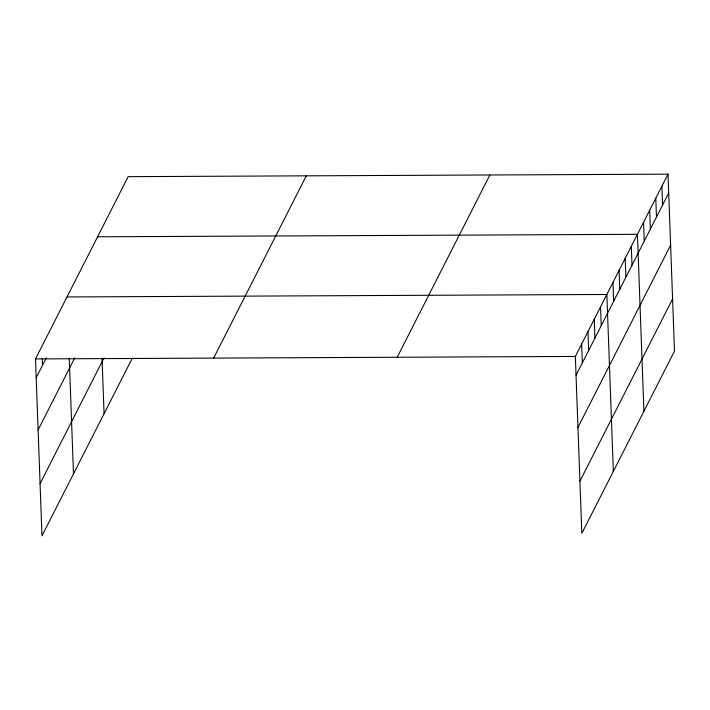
<?xml version="1.0" encoding="UTF-8"?>
<svg xmlns="http://www.w3.org/2000/svg" width="710" height="710" viewBox="0 0 710 710"><rect width="100%" height="100%" fill="white"/><g stroke="black" fill="none" stroke-linecap="round" stroke-linejoin="round"><path stroke-width="1.06" d="M132.3 358.186L41.988 535.837L35.5 358.923L128.164 176.657L668.012 174.163L674.5 351.077L581.836 533.343L575.348 356.438L668.012 174.163M36.192 377.773L46.372 357.751M38.1 429.932L74.79 357.778M40.071 483.67L104.042 357.849M213.648 358.106L306.312 175.832M397.201 357.254L489.865 174.988M576.041 375.279L668.705 193.013M577.949 427.447L670.613 245.172M579.919 481.185L672.583 298.91M97.589 236.803L637.429 234.318L643.917 411.223M67.006 296.957L606.855 294.464L613.342 471.369M35.5 358.923L575.348 356.438M661.897 186.197L662.59 205.039M655.783 198.223L656.475 217.074M649.668 210.258L650.36 229.099M643.553 222.283L644.236 241.134M631.314 246.343L632.006 265.194M625.199 258.378L625.892 277.219M619.084 270.404L619.777 289.254M612.97 282.438L613.662 301.28M600.553 306.862L601.246 325.704M594.252 319.252L594.944 338.102M587.951 331.65L588.643 350.491M581.65 344.039L582.342 362.89M102.036 358.257L104.077 413.708M69.252 358.177L73.494 473.863M42.245 358.727L42.493 365.375"/></g></svg>
